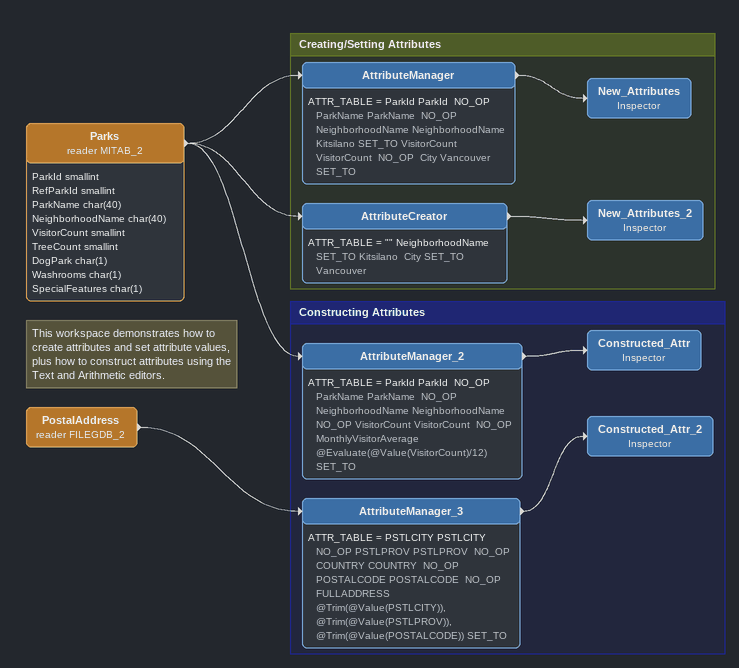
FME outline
Parks (reader MITAB_2)
    attributes: ParkId smallint, RefParkId smallint, ParkName char(40), NeighborhoodName char(40), VisitorCount smallint, TreeCount smallint, DogPark char(1), Washrooms char(1), SpecialFeatures char(1)
    -> AttributeManager
    -> AttributeCreator
    -> AttributeManager_2
Note: This workspace demonstrates how to create attributes and set attribute values, plus how to construct attributes using the Text and Arithmetic editors.
PostalAddress (reader FILEGDB_2)
    -> AttributeManager_3

Bookmark: Creating/Setting Attributes
AttributeManager
    ATTR_TABLE = ParkId ParkId  NO_OP ParkName ParkName  NO_OP NeighborhoodName NeighborhoodName Kitsilano SET_TO VisitorCount VisitorCount  NO_OP  City Vancouver SET_TO
    -> New_Attributes
New_Attributes: Inspector
AttributeCreator
    ATTR_TABLE = "" NeighborhoodName SET_TO Kitsilano  City SET_TO Vancouver
    -> New_Attributes_2
New_Attributes_2: Inspector

Bookmark: Constructing Attributes
AttributeManager_2
    ATTR_TABLE = ParkId ParkId  NO_OP ParkName ParkName  NO_OP NeighborhoodName NeighborhoodName  NO_OP VisitorCount VisitorCount  NO_OP  MonthlyVisitorAverage @Evaluate(@Value(VisitorCount)/12) SET_TO
    -> Constructed_Attr
Constructed_Attr: Inspector
AttributeManager_3
    ATTR_TABLE = PSTLCITY PSTLCITY  NO_OP PSTLPROV PSTLPROV  NO_OP COUNTRY COUNTRY  NO_OP POSTALCODE POSTALCODE  NO_OP  FULLADDRESS @Trim(@Value(PSTLCITY)), @Trim(@Value(PSTLPROV)), @Trim(@Value(POSTALCODE)) SET_TO
    -> Constructed_Attr_2
Constructed_Attr_2: Inspector
